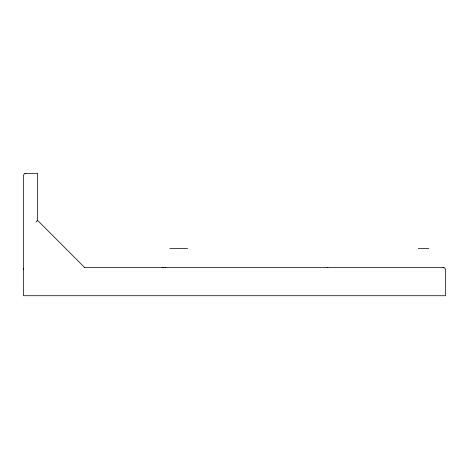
<?xml version="1.0" encoding="UTF-8"?>
<svg xmlns="http://www.w3.org/2000/svg" width="469" height="469" viewBox="0 0 469 469"><rect width="100%" height="100%" fill="white"/><g stroke="black" fill="none" stroke-linecap="round" stroke-linejoin="round"><path stroke-width="0.7" d="M23.45 269.822L23.767 268.643M84.637 267.547L37.579 220.371L35.914 222.036M24.142 173.97L23.45 175.635L23.45 295.722L445.55 295.722L445.55 269.822L444.858 268.157M25.807 173.278L24.628 173.594L37.579 173.278L37.579 220.817M327.21 267.547L327.819 267.465M169.807 248.629L187.582 248.629M418.301 248.629L428.783 248.629M84.221 267.465L443.193 267.465L444.372 267.781L443.193 267.781L443.193 267.465M162.063 267.465L163.781 267.547M165.416 267.465L165.844 267.547"/></g></svg>
